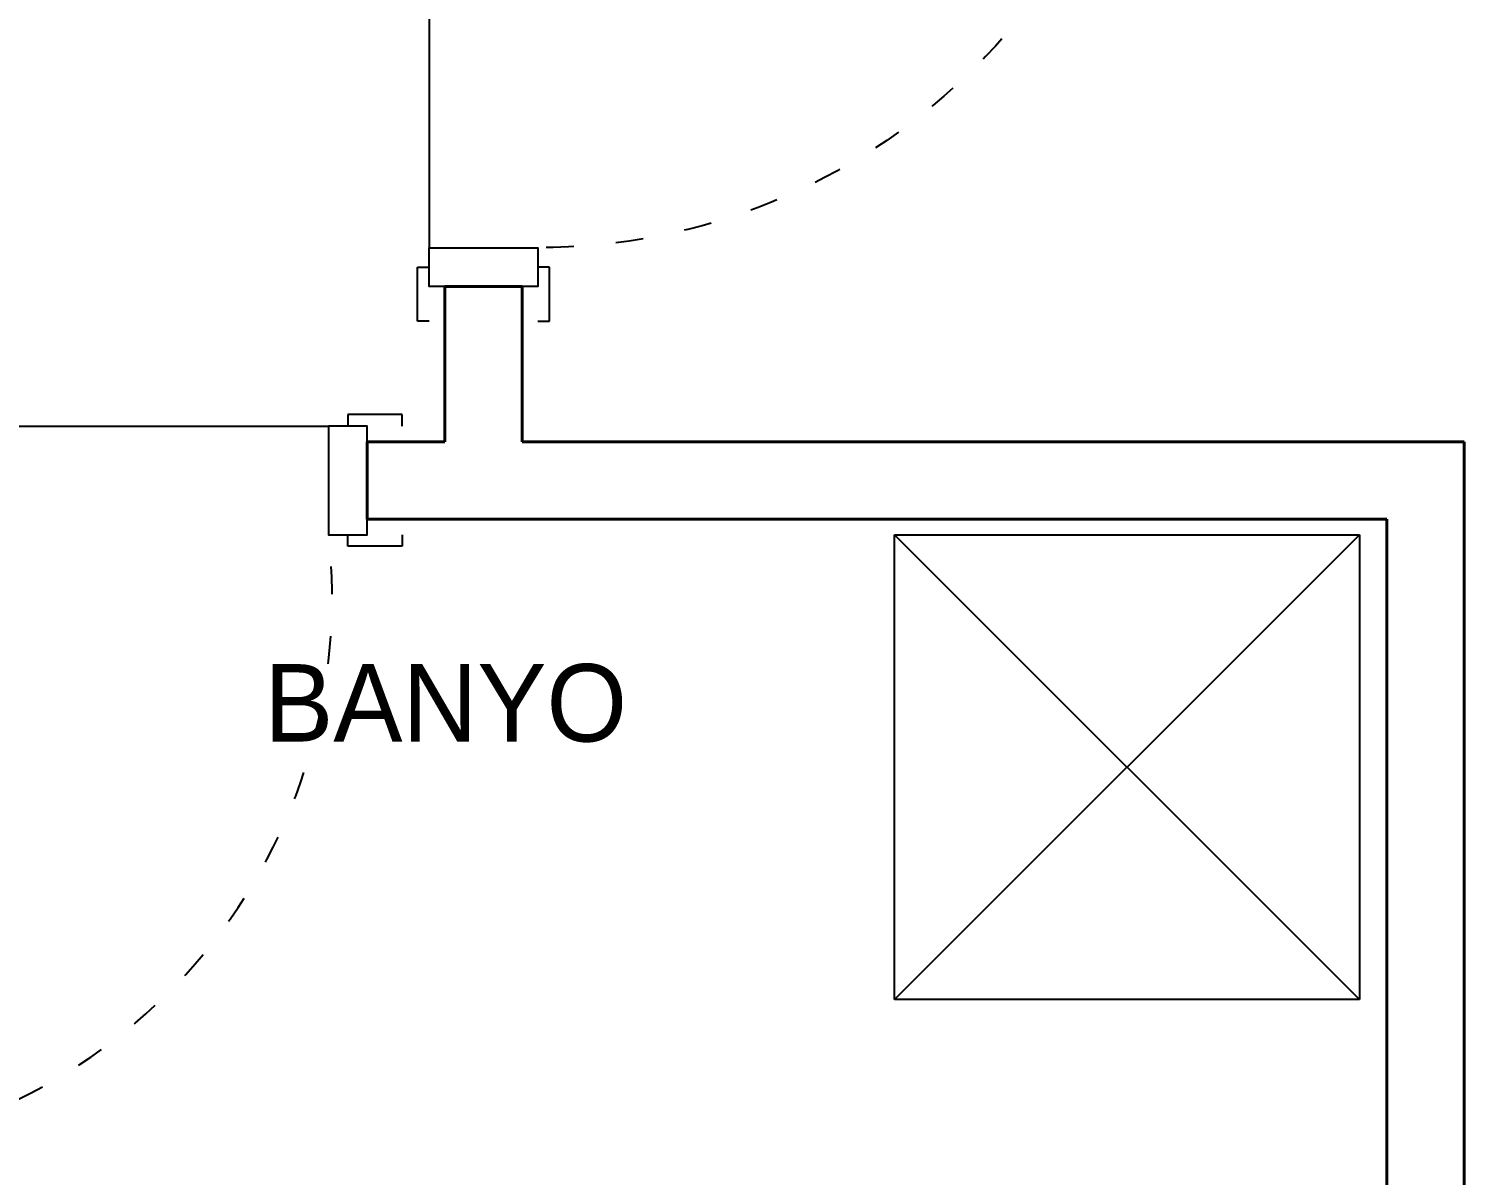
# Model space of a CAD drawing. Header units: millimetres. Extents: x 48 to 2669, y 23 to 1916.
# Drawn here: x 1783.1 to 1968.3, y 1066.7 to 1214.7 of the extents above; entities that cross this region are included whole.
import ezdxf

# ---------------------------------------------------------------- set-up
doc = ezdxf.new("R2010")
doc.units = ezdxf.units.MM
doc.linetypes.add('ACAD_ISO03W100', pattern=[30, 12, -18])
doc.layers.add('14_ISLAK_MEKAN_TEFRİŞ', color=134, linetype='Continuous')
for name, color, linetype, lineweight in [('6_YAZI', 7, 'Continuous', 35), ('a_duvar', 7, 'Continuous', 40), ('DUVAR40', 7, 'Continuous', 40), ('KOLON', 40, 'Continuous', 50), ('Pencere', 150, 'Continuous', 25)]:
    doc.layers.add(name, color=color, linetype=linetype, lineweight=lineweight)
doc.styles.add('Annotative', font='Txt')

# ---------------------------------------------------------------- blocks, each defined once
blk = doc.blocks.new('*U20')
at = {"layer": 'Pencere', "lineweight": 25, "ltscale": 5}
for p, q in [((-9, 7), (-9, 86.899937)), ((-5, 86.899937), (-9, 86.899937)), ((-5, 7), (-5, 86.899937)), ((-94.5, 7), (-94.5, 8.5)), ((-94.5, 8.5), (-87.5, 8.5)), ((-87.5, 8.5), (-87.5, 7)), ((-2.5, 7), (-2.5, 8.5)), ((-2.5, 8.5), (4.5, 8.5)), ((4.5, 8.5), (4.5, 7)), ((-5, 7), (-9, 7)), ((-94.5, -7), (-94.5, -8.5)), ((-87.5, -8.5), (-87.5, -7)), ((-5, -7), (-85, -7)), ((-2.5, -7), (-2.5, -8.5)), ((4.5, -8.5), (4.5, -7)), ((-94.5, -8.5), (-87.5, -8.5)), ((-2.5, -8.5), (4.5, -8.5))]:
    blk.add_line(p, q, dxfattribs=at)
at = {"layer": 'Pencere', "lineweight": 25, "ltscale": 5, "flags": 128}
for points in [[(-85, -7), (-85, 7), (-90, 7), (-90, -7), (-85, -7)], [(0, -7), (0, 7), (-5, 7), (-5, -7), (0, -7)]]:
    blk.add_lwpolyline(points, dxfattribs=at)
at = {"layer": 'Pencere', "linetype": 'ACAD_ISO03W100', "lineweight": 25, "ltscale": 0.3}
blk.add_arc((-5, 7), 80, 92.865984, 180, dxfattribs=at)
blk = doc.blocks.new('*U21')
at = {"layer": 'Pencere', "lineweight": 25, "ltscale": 5}
for p, q in [((-9, 7), (-9, 86.899937)), ((-5, 86.899937), (-9, 86.899937)), ((-5, 7), (-5, 86.899937)), ((-84.5, 7), (-84.5, 8.5)), ((-84.5, 8.5), (-77.5, 8.5)), ((-77.5, 8.5), (-77.5, 7)), ((-2.5, 7), (-2.5, 8.5)), ((-2.5, 8.5), (4.5, 8.5)), ((4.5, 8.5), (4.5, 7)), ((-5, 7), (-9, 7)), ((-84.5, -7), (-84.5, -8.5)), ((-77.5, -8.5), (-77.5, -7)), ((-5, -7), (-75, -7)), ((-2.5, -7), (-2.5, -8.5)), ((4.5, -8.5), (4.5, -7)), ((-84.5, -8.5), (-77.5, -8.5)), ((-2.5, -8.5), (4.5, -8.5))]:
    blk.add_line(p, q, dxfattribs=at)
at = {"layer": 'Pencere', "lineweight": 25, "ltscale": 5, "flags": 128}
for points in [[(-75, -7), (-75, 7), (-80, 7), (-80, -7), (-75, -7)], [(0, -7), (0, 7), (-5, 7), (-5, -7), (0, -7)]]:
    blk.add_lwpolyline(points, dxfattribs=at)
at = {"layer": 'Pencere', "linetype": 'ACAD_ISO03W100', "lineweight": 25, "ltscale": 0.3}
blk.add_arc((-3.520318, 15.164474), 71.944448, 94.36819, 186.516136, dxfattribs=at)
blk = doc.blocks.new('HJM')
at = {"layer": '14_ISLAK_MEKAN_TEFRİŞ'}
for p, q in [((21722.426807, 5869.618749), (21722.426807, 5929.618749)), ((21722.426807, 5929.618749), (21782.426807, 5929.618749)), ((21782.426807, 5929.618749), (21722.426807, 5869.618749)), ((21782.426807, 5869.618749), (21722.426807, 5929.618749)), ((21782.426807, 5929.618749), (21782.426807, 5869.618749)), ((21782.426807, 5869.618749), (21722.426807, 5869.618749))]:
    blk.add_line(p, q, dxfattribs=at)

msp = doc.modelspace()

# ---------------------------------------------------------------- linework, layer by layer
at = {"layer": 'DUVAR40'}
for p, q in [((1836.756895, 1161.369538), (1836.756895, 1181.408326)), ((1846.756895, 1181.408326), (1836.756895, 1181.408326)), ((1846.756895, 1161.369538), (1846.756895, 1181.408326)), ((1826.756895, 1161.369538), (1836.756895, 1161.369538)), ((1826.756895, 1151.369538), (1826.756895, 1161.369538)), ((1846.756895, 1161.369538), (1968.273439, 1161.369538)), ((1968.273439, 1161.369538), (1846.756895, 1161.369538)), ((1968.273439, 951.051773), (1968.273439, 1161.369538)), ((1826.756895, 1151.369538), (1958.273439, 1151.369538)), ((1958.273439, 951.051773), (1958.273439, 1151.369538))]:
    msp.add_line(p, q, dxfattribs=at)

# ---------------------------------------------------------------- block references
at = {"layer": 'a_duvar', "ltscale": 5}
msp.add_blockref('HJM', (-19827.669913, -4780.249211), dxfattribs=at)
at = {"layer": 'KOLON', "xscale": -1, "rotation": 270}
msp.add_blockref('*U20', (1841.756895, 1271.408326), dxfattribs=at)
at = {"layer": 'KOLON', "rotation": 180}
msp.add_blockref('*U21', (1746.756895, 1156.369538), dxfattribs=at)

# ---------------------------------------------------------------- texts
at = {"layer": '6_YAZI', "style": 'Annotative'}
msp.add_text('BANYO', height=10, dxfattribs=at).set_placement((1813.46471, 1122.671141))

doc.saveas('drawing.dxf')
